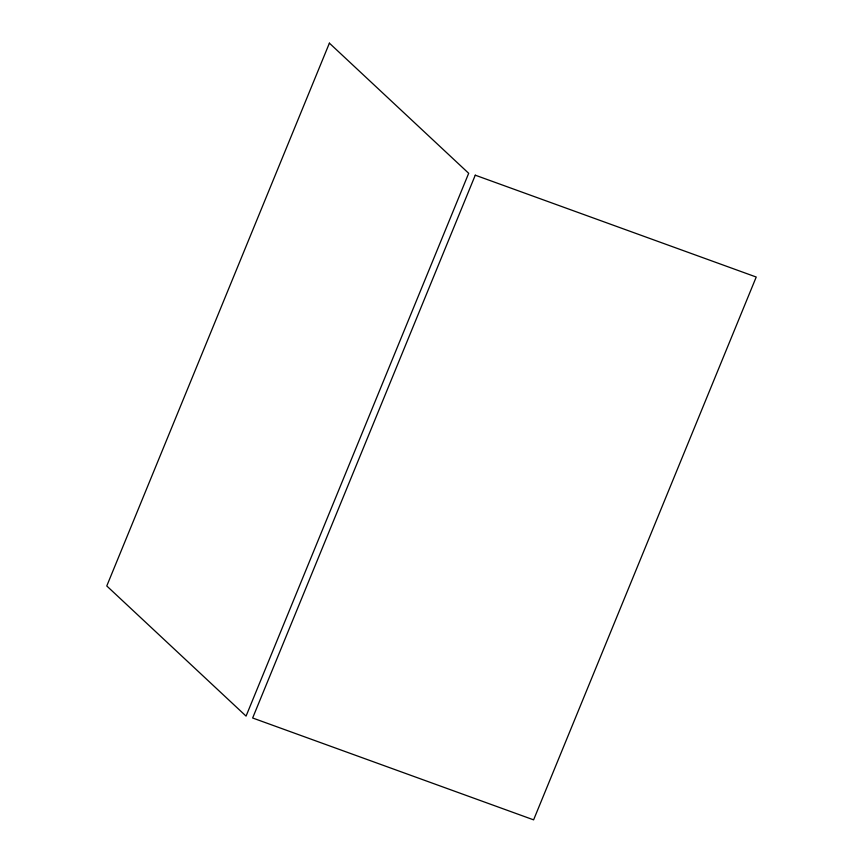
<?xml version="1.0" encoding="UTF-8"?>
<svg xmlns="http://www.w3.org/2000/svg" width="863" height="863" viewBox="0 0 863 863"><rect width="100%" height="100%" fill="white"/><g stroke="black" fill="none" stroke-linecap="round" stroke-linejoin="round"><path stroke-width="1.29" d="M329.396 43.15L106.775 585.966L246.063 716.107L468.685 173.29L329.396 43.15M475.265 175.189L252.643 717.994L533.604 819.85L756.225 277.034L475.265 175.189"/></g></svg>
